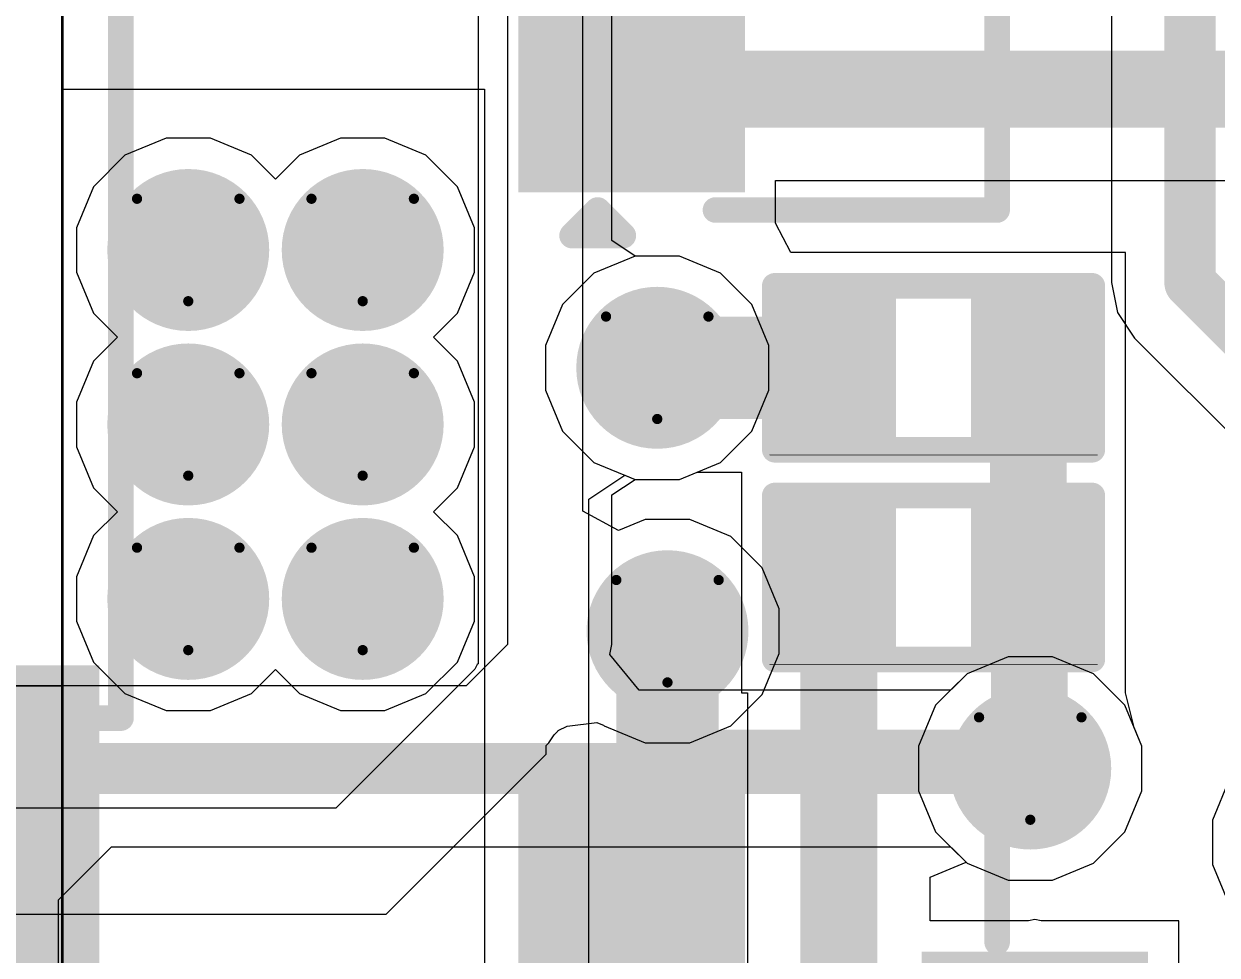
# Model space of a CAD drawing. Header units: inches. Extents: x -6 to 385, y -2 to 98.
# Drawn here: x 22.61 to 28.53, y 15.96 to 20.58 of the extents above; entities that cross this region are included whole.
import ezdxf

# ---------------------------------------------------------------- set-up
doc = ezdxf.new("R2010")
doc.units = ezdxf.units.IN
for name, color, linetype in [('Bottom Layer', 5, 'Continuous'), ('Bottom Overlay', 54, 'Continuous'), ('Bottom Paste', 16, 'Continuous'), ('Bottom Solder', 6, 'Continuous'), ('Dimensions', 6, 'Continuous'), ('Drill Drawing', 1, 'Continuous'), ('Layer 1', 16, 'Continuous'), ('Layer 2', 76, 'Continuous'), ('Top Layer', 1, 'Continuous'), ('Top Solder', 216, 'Continuous'), ('Via Holes', 16, 'Continuous')]:
    doc.layers.add(name, color=color, linetype=linetype)

# ---------------------------------------------------------------- blocks, each defined once
blk = doc.blocks.new('8_SO_EP__B_13')
at = {"layer": 'Bottom Layer'}
for points in [[(-3.24999858, 1.50400512), (-3.24999858, 2.30600504), (-1.74499778, 2.30600504), (-1.74499778, 1.50400512)], [(1.74500032, 1.50400258), (1.74500032, 2.3060025), (3.25000112, 2.3060025), (3.25000112, 1.50400258)], [(-1.3064998, -1.7509998), (-1.3064998, 1.7509998), (1.3064998, 1.7509998), (1.3064998, -1.7509998)], [(-3.24999858, 0.2340000400000001), (-3.24999858, 1.03599996), (-1.74499778, 1.03599996), (-1.74499778, 0.2340000399999999)], [(1.74500032, 0.2340076600000001), (1.74500032, 1.03600758), (3.25000112, 1.03600758), (3.25000112, 0.2340076599999999)], [(-3.24999858, -1.03599742), (-3.24999858, -0.2339974999999999), (-1.74499778, -0.2339975000000001), (-1.74499778, -1.03599742)], [(1.74499778, -1.03599742), (1.74499778, -0.2339974999999999), (3.24999858, -0.2339975000000001), (3.24999858, -1.03599742)], [(-3.24999858, -2.30599742), (-3.24999858, -1.5039975), (-1.74499778, -1.5039975), (-1.74499778, -2.30599742)], [(1.74500032, -2.30599742), (1.74500032, -1.5039975), (3.25000112, -1.5039975), (3.25000112, -2.30599742)]]:
    blk.add_hatch(color=5, dxfattribs=at).paths.add_polyline_path(points)
at = {"layer": 'Bottom Paste'}
for points in [[(-3.24999858, 1.50400512), (-3.24999858, 2.30600504), (-1.74499778, 2.30600504), (-1.74499778, 1.50400512)], [(1.74500032, 1.50400258), (1.74500032, 2.3060025), (3.25000112, 2.3060025), (3.25000112, 1.50400258)], [(-1.3064998, -1.7509998), (-1.3064998, 1.7509998), (1.3064998, 1.7509998), (1.3064998, -1.7509998)], [(-3.24999858, 0.2340000400000001), (-3.24999858, 1.03599996), (-1.74499778, 1.03599996), (-1.74499778, 0.2340000399999999)], [(1.74500032, 0.2340076600000001), (1.74500032, 1.03600758), (3.25000112, 1.03600758), (3.25000112, 0.2340076599999999)], [(-3.24999858, -1.03599742), (-3.24999858, -0.2339974999999999), (-1.74499778, -0.2339975000000001), (-1.74499778, -1.03599742)], [(1.74499778, -1.03599742), (1.74499778, -0.2339974999999999), (3.24999858, -0.2339975000000001), (3.24999858, -1.03599742)], [(-3.24999858, -2.30599742), (-3.24999858, -1.5039975), (-1.74499778, -1.5039975), (-1.74499778, -2.30599742)], [(1.74500032, -2.30599742), (1.74500032, -1.5039975), (3.25000112, -1.5039975), (3.25000112, -2.30599742)]]:
    blk.add_hatch(color=16, dxfattribs=at).paths.add_polyline_path(points)
at = {"layer": 'Bottom Solder'}
for points in [[(-3.35159858, 1.40240512), (-3.35159858, 2.40760504), (-1.64339778, 2.40760504), (-1.64339778, 1.40240512)], [(1.64340032, 1.40240258), (1.64340032, 2.4076025), (3.35160112, 2.4076025), (3.35160112, 1.40240258)], [(-1.4080998, -1.8525998), (-1.4080998, 1.8525998), (1.4080998, 1.8525998), (1.4080998, -1.8525998)], [(-3.35159858, 0.1324000400000001), (-3.35159858, 1.13759996), (-1.64339778, 1.13759996), (-1.64339778, 0.1324000399999999)], [(1.64340032, 0.1324076600000001), (1.64340032, 1.13760758), (3.35160112, 1.13760758), (3.35160112, 0.1324076599999999)], [(-3.35159858, -1.13759742), (-3.35159858, -0.1323974999999999), (-1.64339778, -0.1323975000000001), (-1.64339778, -1.13759742)], [(1.64339778, -1.13759742), (1.64339778, -0.1323974999999999), (3.35159858, -0.1323975000000001), (3.35159858, -1.13759742)], [(-3.35159858, -2.40759742), (-3.35159858, -1.4023975), (-1.64339778, -1.4023975), (-1.64339778, -2.40759742)], [(1.64340032, -2.40759742), (1.64340032, -1.4023975), (3.35160112, -1.4023975), (3.35160112, -2.40759742)]]:
    blk.add_hatch(color=6, dxfattribs=at).paths.add_polyline_path(points)
at = {"layer": 'Bottom Overlay', "const_width": 0.127}
for points in [[(1.5748, 2.51460254), (-1.6002, 2.5146)], [(-3.5306, -1.8034), (-3.53059746, -2.05739746)], [(-3.5306, -1.8034), (-3.40360254, -1.93039746)], [(-3.40360254, -1.93039746), (-3.53059746, -2.05739746)], [(-1.905, -2.41299746), (-1.905, -2.51459746)], [(2.03199746, -2.41299492), (2.03199746, -2.51459746)], [(-1.905, -2.51459746), (2.03199746, -2.51459746)]]:
    blk.add_lwpolyline(points, dxfattribs=at)
at = {"layer": 'Bottom Overlay', "const_width": 0.0635}
for points in [[(-1.63195, 2.5146, 1), (-1.56845, 2.5146, 1)], [(1.54305, 2.51460254, 1), (1.60655, 2.51460254, 1)], [(-3.56235, -1.8034, 1), (-3.49885, -1.8034, 1)], [(-3.56235, -1.8034, 1), (-3.49885, -1.8034, 1)], [(-3.43535254, -1.93039746, 1), (-3.37185254, -1.93039746, 1)], [(-3.43535254, -1.93039746, 1), (-3.37185254, -1.93039746, 1)], [(-3.56234746, -2.05739746, 1), (-3.49884746, -2.05739746, 1)], [(-3.56234746, -2.05739746, 1), (-3.49884746, -2.05739746, 1)], [(-1.93675, -2.41299746, 1), (-1.87325, -2.41299746, 1)], [(2.00024746, -2.41299492, 1), (2.06374746, -2.41299492, 1)], [(-1.93675, -2.51459746, 1), (-1.87325, -2.51459746, 1)], [(-1.93675, -2.51459746, 1), (-1.87325, -2.51459746, 1)], [(2.00024746, -2.51459746, 1), (2.06374746, -2.51459746, 1)], [(2.00024746, -2.51459746, 1), (2.06374746, -2.51459746, 1)]]:
    blk.add_lwpolyline(points, format="xyb", close=True, dxfattribs=at)
blk = doc.blocks.new('R___0402_B_37')
at = {"layer": 'Bottom Layer'}
for points in [[(-0.24129746, 0.3175), (-0.24129746, -0.3175), (-0.69849746, -0.3175), (-0.69849746, 0.3175)], [(0.6985, 0.3175), (0.6985, -0.3175), (0.2413, -0.3175), (0.2412999999999999, 0.3175)]]:
    blk.add_hatch(color=5, dxfattribs=at).paths.add_polyline_path(points)
at = {"layer": 'Bottom Paste'}
for points in [[(-0.24129746, 0.3175), (-0.24129746, -0.3175), (-0.69849746, -0.3175), (-0.69849746, 0.3175)], [(0.6985, 0.3175), (0.6985, -0.3175), (0.2413, -0.3175), (0.2412999999999999, 0.3175)]]:
    blk.add_hatch(color=16, dxfattribs=at).paths.add_polyline_path(points)
at = {"layer": 'Bottom Solder'}
for points in [[(-0.1862963, 0.37250116), (-0.1862962999999999, -0.37250116), (-0.7534986199999999, -0.37250116), (-0.7534986199999999, 0.37250116)], [(0.75350116, 0.37250116), (0.75350116, -0.37250116), (0.18629884, -0.37250116), (0.1862988399999999, 0.37250116)]]:
    blk.add_hatch(color=6, dxfattribs=at).paths.add_polyline_path(points)
at = {"layer": 'Bottom Overlay'}
for points, const_width in [([(0.7874050799999999, 0.40640254), (-0.78740254, 0.40640254)], 0.127), ([(-0.7874, -0.4064), (-0.78740254, 0.40640254)], 0.127), ([(0.8128, 0.4317974599999999), (-0.8127974599999999, 0.4318)], 0.0032258), ([(0.78740762, -0.40640508), (0.7874050799999999, 0.40640254)], 0.127), ([(0.78740762, -0.40640508), (-0.7874, -0.4064)], 0.127)]:
    blk.add_lwpolyline(points, dxfattribs=dict(at, const_width=const_width))
for points, const_width in [([(-0.8191525399999998, 0.40640254, 1), (-0.75565254, 0.40640254, 1)], 0.0635), ([(-0.8191525399999998, 0.40640254, 1), (-0.75565254, 0.40640254, 1)], 0.0635), ([(-0.8136026399999999, 0.4318, 1), (-0.81199228, 0.4318, 1)], 0.0016129), ([(0.75565508, 0.40640254, 1), (0.8191550799999999, 0.40640254, 1)], 0.0635), ([(0.75565508, 0.40640254, 1), (0.8191550799999999, 0.40640254, 1)], 0.0635), ([(0.8119948199999999, 0.4317974599999999, 1), (0.81360518, 0.4317974599999999, 1)], 0.0016129), ([(-0.8191499999999999, -0.4064, 1), (-0.7556499999999999, -0.4064, 1)], 0.0635), ([(-0.8191499999999999, -0.4064, 1), (-0.7556499999999999, -0.4064, 1)], 0.0635), ([(0.7556576199999999, -0.40640508, 1), (0.81915762, -0.40640508, 1)], 0.0635), ([(0.7556576199999999, -0.40640508, 1), (0.81915762, -0.40640508, 1)], 0.0635)]:
    blk.add_lwpolyline(points, format="xyb", close=True, dxfattribs=dict(at, const_width=const_width))
blk = doc.blocks.new('R___0402_B_50')
at = {"layer": 'Bottom Layer'}
for points in [[(-0.2413, 0.3175), (-0.2412999999999999, -0.3175), (-0.6985, -0.3175), (-0.6985, 0.3175)], [(0.6985, 0.3175), (0.6985, -0.3175), (0.2413, -0.3175), (0.2412999999999999, 0.3175)]]:
    blk.add_hatch(color=5, dxfattribs=at).paths.add_polyline_path(points)
at = {"layer": 'Bottom Paste'}
for points in [[(-0.2413, 0.3175), (-0.2412999999999999, -0.3175), (-0.6985, -0.3175), (-0.6985, 0.3175)], [(0.6985, 0.3175), (0.6985, -0.3175), (0.2413, -0.3175), (0.2412999999999999, 0.3175)]]:
    blk.add_hatch(color=16, dxfattribs=at).paths.add_polyline_path(points)
at = {"layer": 'Bottom Solder'}
for points in [[(-0.18629884, 0.37250116), (-0.1862988399999999, -0.37250116), (-0.75350116, -0.37250116), (-0.75350116, 0.37250116)], [(0.75350116, 0.37250116), (0.75350116, -0.37250116), (0.18629884, -0.37250116), (0.1862988399999999, 0.37250116)]]:
    blk.add_hatch(color=6, dxfattribs=at).paths.add_polyline_path(points)
at = {"layer": 'Bottom Overlay'}
for points, const_width in [([(-0.7874, 0.4064), (-0.78740254, -0.40640508)], 0.127), ([(0.7874, 0.4064), (-0.7874, 0.4064)], 0.127), ([(0.8128, 0.4318), (-0.8128, 0.4318)], 0.0032258), ([(0.7874, 0.4064), (0.7874, -0.40639492)], 0.127), ([(0.7874, -0.40639492), (-0.78740254, -0.40640508)], 0.127)]:
    blk.add_lwpolyline(points, dxfattribs=dict(at, const_width=const_width))
for points, const_width in [([(-0.8191499999999999, 0.4064, 1), (-0.7556499999999999, 0.4064, 1)], 0.0635), ([(-0.8191499999999999, 0.4064, 1), (-0.7556499999999999, 0.4064, 1)], 0.0635), ([(-0.81360518, 0.4318, 1), (-0.8119948199999999, 0.4318, 1)], 0.0016129), ([(0.7556499999999999, 0.4064, 1), (0.8191499999999999, 0.4064, 1)], 0.0635), ([(0.7556499999999999, 0.4064, 1), (0.8191499999999999, 0.4064, 1)], 0.0635), ([(0.8119948199999999, 0.4318, 1), (0.81360518, 0.4318, 1)], 0.0016129), ([(-0.8191525399999998, -0.40640508, 1), (-0.75565254, -0.40640508, 1)], 0.0635), ([(-0.8191525399999998, -0.40640508, 1), (-0.75565254, -0.40640508, 1)], 0.0635), ([(0.7556499999999999, -0.40639492, 1), (0.8191499999999999, -0.40639492, 1)], 0.0635), ([(0.7556499999999999, -0.40639492, 1), (0.8191499999999999, -0.40639492, 1)], 0.0635)]:
    blk.add_lwpolyline(points, format="xyb", close=True, dxfattribs=dict(at, const_width=const_width))
blk = doc.blocks.new('____23_B_56')
at = {"layer": 'Bottom Layer'}
for points in [[(-1.35999855, 1.46000089), (-0.53999765, 1.46000089), (-0.53999765, 0.54000019), (-1.35999855, 0.54000019)], [(0.54000019, 1.46000089), (1.36000109, 1.46000089), (1.36000109, 0.54000019), (0.54000019, 0.54000019)], [(-0.41000045, -0.54000019), (0.41000045, -0.54000019), (0.41000045, -1.46000089), (-0.41000045, -1.46000089)]]:
    blk.add_hatch(color=5, dxfattribs=at).paths.add_polyline_path(points)
at = {"layer": 'Bottom Paste'}
for points in [[(-1.35999855, 1.46000089), (-0.53999765, 1.46000089), (-0.53999765, 0.54000019), (-1.35999855, 0.54000019)], [(0.54000019, 1.46000089), (1.36000109, 1.46000089), (1.36000109, 0.54000019), (0.54000019, 0.54000019)], [(-0.41000045, -0.54000019), (0.41000045, -0.54000019), (0.41000045, -1.46000089), (-0.41000045, -1.46000089)]]:
    blk.add_hatch(color=16, dxfattribs=at).paths.add_polyline_path(points)
at = {"layer": 'Bottom Solder'}
for points in [[(-1.46159855, 1.56160089), (-0.43839765, 1.56160089), (-0.43839765, 0.43840019), (-1.46159855, 0.43840019)], [(0.43840019, 1.56160089), (1.46160109, 1.56160089), (1.46160109, 0.43840019), (0.43840019, 0.43840019)], [(-0.51160045, -0.43840019), (0.51160045, -0.43840019), (0.51160045, -1.56160089), (-0.51160045, -1.56160089)]]:
    blk.add_hatch(color=6, dxfattribs=at).paths.add_polyline_path(points)
at = {"layer": 'Bottom Overlay', "const_width": 0.127}
for points in [[(-1.6764, 1.2954), (-1.6764, 1.0414)], [(-1.6764, 1.2954), (-1.5494, 1.1684)], [(-1.5494, 1.1684), (-1.6764, 1.0414)], [(-0.33020254, 0.78740254), (0.3302, 0.7874)], [(-1.54939746, 0.5841999999999999), (-1.5494, -0.8128)], [(1.54940254, 0.5841999999999999), (1.54940254, -0.8128)], [(-1.5494, -0.8128), (-0.5588, -0.8128)], [(0.5588, -0.8128), (1.54940254, -0.8128)]]:
    blk.add_lwpolyline(points, dxfattribs=at)
at = {"layer": 'Bottom Overlay', "const_width": 0.0635}
for points in [[(-1.70815, 1.2954, 1), (-1.64465, 1.2954, 1)], [(-1.70815, 1.2954, 1), (-1.64465, 1.2954, 1)], [(-1.58115, 1.1684, 1), (-1.51765, 1.1684, 1)], [(-1.58115, 1.1684, 1), (-1.51765, 1.1684, 1)], [(-1.70815, 1.0414, 1), (-1.64465, 1.0414, 1)], [(-1.70815, 1.0414, 1), (-1.64465, 1.0414, 1)], [(-0.36195254, 0.78740254, 1), (-0.29845254, 0.78740254, 1)], [(0.29845, 0.7874, 1), (0.36195, 0.7874, 1)], [(-1.58114746, 0.5841999999999999, 1), (-1.51764746, 0.5841999999999999, 1)], [(1.51765254, 0.5841999999999999, 1), (1.58115254, 0.5841999999999999, 1)], [(-1.58115, -0.8128, 1), (-1.51765, -0.8128, 1)], [(-1.58115, -0.8128, 1), (-1.51765, -0.8128, 1)], [(-0.5905499999999999, -0.8128, 1), (-0.52705, -0.8128, 1)], [(0.52705, -0.8128, 1), (0.5905499999999999, -0.8128, 1)], [(1.51765254, -0.8128, 1), (1.58115254, -0.8128, 1)], [(1.51765254, -0.8128, 1), (1.58115254, -0.8128, 1)]]:
    blk.add_lwpolyline(points, format="xyb", close=True, dxfattribs=at)
blk = doc.blocks.new('____23_B_57')
at = {"layer": 'Bottom Layer'}
for points in [[(-1.36000363, 1.45999835), (-0.54000273, 1.45999835), (-0.54000273, 0.53999765), (-1.36000363, 0.53999765)], [(0.54000019, 1.45999835), (1.36000109, 1.45999835), (1.36000109, 0.53999765), (0.54000019, 0.53999765)], [(-0.41000299, -0.54000273), (0.40999791, -0.54000273), (0.40999791, -1.46000343), (-0.41000299, -1.46000343)]]:
    blk.add_hatch(color=5, dxfattribs=at).paths.add_polyline_path(points)
at = {"layer": 'Bottom Paste'}
for points in [[(-1.36000363, 1.45999835), (-0.54000273, 1.45999835), (-0.54000273, 0.53999765), (-1.36000363, 0.53999765)], [(0.54000019, 1.45999835), (1.36000109, 1.45999835), (1.36000109, 0.53999765), (0.54000019, 0.53999765)], [(-0.41000299, -0.54000273), (0.40999791, -0.54000273), (0.40999791, -1.46000343), (-0.41000299, -1.46000343)]]:
    blk.add_hatch(color=16, dxfattribs=at).paths.add_polyline_path(points)
at = {"layer": 'Bottom Solder'}
for points in [[(-1.46160363, 1.56159835), (-0.43840273, 1.56159835), (-0.43840273, 0.43839765), (-1.46160363, 0.43839765)], [(0.43840019, 1.56159835), (1.46160109, 1.56159835), (1.46160109, 0.43839765), (0.43840019, 0.43839765)], [(-0.51160299, -0.43840273), (0.51159791, -0.43840273), (0.51159791, -1.56160343), (-0.51160299, -1.56160343)]]:
    blk.add_hatch(color=6, dxfattribs=at).paths.add_polyline_path(points)
at = {"layer": 'Bottom Overlay', "const_width": 0.127}
for points in [[(-1.67639746, 1.2954), (-1.67640254, 1.04139746)], [(-1.67639746, 1.2954), (-1.5494, 1.16839746)], [(-1.5494, 1.16839746), (-1.67640254, 1.04139746)], [(-0.33020254, 0.78739746), (0.3302, 0.78739746)], [(-1.54939746, 0.5841999999999999), (-1.54940254, -0.8128)], [(1.5494, 0.58419746), (1.54940254, -0.8128)], [(-1.54940254, -0.8128), (-0.55880254, -0.8128025399999999)], [(0.5588, -0.8128), (1.54940254, -0.8128)]]:
    blk.add_lwpolyline(points, dxfattribs=at)
at = {"layer": 'Bottom Overlay', "const_width": 0.0635}
for points in [[(-1.70814746, 1.2954, 1), (-1.64464746, 1.2954, 1)], [(-1.70814746, 1.2954, 1), (-1.64464746, 1.2954, 1)], [(-1.58115, 1.16839746, 1), (-1.51765, 1.16839746, 1)], [(-1.58115, 1.16839746, 1), (-1.51765, 1.16839746, 1)], [(-1.70815254, 1.04139746, 1), (-1.64465254, 1.04139746, 1)], [(-1.70815254, 1.04139746, 1), (-1.64465254, 1.04139746, 1)], [(-0.36195254, 0.78739746, 1), (-0.29845254, 0.78739746, 1)], [(0.29845, 0.78739746, 1), (0.36195, 0.78739746, 1)], [(-1.58114746, 0.5841999999999999, 1), (-1.51764746, 0.5841999999999999, 1)], [(1.51765, 0.58419746, 1), (1.58115, 0.58419746, 1)], [(-1.58115254, -0.8128, 1), (-1.51765254, -0.8128, 1)], [(-1.58115254, -0.8128, 1), (-1.51765254, -0.8128, 1)], [(-0.5905525399999999, -0.8128025399999999, 1), (-0.52705254, -0.8128025399999999, 1)], [(0.52705, -0.8128, 1), (0.5905499999999999, -0.8128, 1)], [(1.51765254, -0.8128, 1), (1.58115254, -0.8128, 1)], [(1.51765254, -0.8128, 1), (1.58115254, -0.8128, 1)]]:
    blk.add_lwpolyline(points, format="xyb", close=True, dxfattribs=at)

msp = doc.modelspace()

# ---------------------------------------------------------------- hatches: boundary and pattern name
at = {"layer": 'Bottom Layer'}
h = msp.add_hatch(color=5, dxfattribs=at)
edge = h.paths.add_edge_path()
edge.add_arc((23.42252618, 19.4564), 0.2999994, 0, 360)
h = msp.add_hatch(color=5, dxfattribs=at)
edge = h.paths.add_edge_path()
edge.add_arc((24.28767812, 19.4564), 0.2999994, 0, 360)
h = msp.add_hatch(color=5, dxfattribs=at)
edge = h.paths.add_edge_path()
edge.add_arc((25.74862262, 18.8722), 0.2999994, 0, 360)
h = msp.add_hatch(color=5, dxfattribs=at)
edge = h.paths.add_edge_path()
edge.add_arc((23.42252618, 18.59124806), 0.2999994, 0, 360)
h = msp.add_hatch(color=5, dxfattribs=at)
edge = h.paths.add_edge_path()
edge.add_arc((24.28767812, 18.59124806), 0.2999994, 0, 360)
h = msp.add_hatch(color=5, dxfattribs=at)
edge = h.paths.add_edge_path()
edge.add_arc((23.42252618, 17.72609612), 0.2999994, 0, 360)
h = msp.add_hatch(color=5, dxfattribs=at)
edge = h.paths.add_edge_path()
edge.add_arc((24.28767812, 17.72609612), 0.2999994, 0, 360)
h = msp.add_hatch(color=5, dxfattribs=at)
edge = h.paths.add_edge_path()
edge.add_arc((25.79942262, 17.56588308), 0.2999994, 0, 360)
msp.add_hatch(color=5, dxfattribs=at).paths.add_polyline_path([(22.07800004, 12.39391984), (22.867366, 12.39391984), (22.867366, 17.29499716), (22.07800004, 17.29499716)])
h = msp.add_hatch(color=5, dxfattribs=at)
edge = h.paths.add_edge_path()
edge.add_arc((27.59879164, 16.88488368), 0.2999994, 0, 360)
at = {"layer": 'Bottom Solder'}
h = msp.add_hatch(color=6, dxfattribs=at)
edge = h.paths.add_edge_path()
edge.add_arc((23.42252618, 19.4564), 0.4015993999999999, 0, 360)
h = msp.add_hatch(color=6, dxfattribs=at)
edge = h.paths.add_edge_path()
edge.add_arc((24.28767812, 19.4564), 0.4015993999999999, 0, 360)
h = msp.add_hatch(color=6, dxfattribs=at)
edge = h.paths.add_edge_path()
edge.add_arc((25.74862262, 18.8722), 0.4015993999999999, 0, 360)
h = msp.add_hatch(color=6, dxfattribs=at)
edge = h.paths.add_edge_path()
edge.add_arc((23.42252618, 18.59124806), 0.4015993999999999, 0, 360)
h = msp.add_hatch(color=6, dxfattribs=at)
edge = h.paths.add_edge_path()
edge.add_arc((24.28767812, 18.59124806), 0.4015993999999999, 0, 360)
h = msp.add_hatch(color=6, dxfattribs=at)
edge = h.paths.add_edge_path()
edge.add_arc((23.42252618, 17.72609612), 0.4015993999999999, 0, 360)
h = msp.add_hatch(color=6, dxfattribs=at)
edge = h.paths.add_edge_path()
edge.add_arc((24.28767812, 17.72609612), 0.4015993999999999, 0, 360)
h = msp.add_hatch(color=6, dxfattribs=at)
edge = h.paths.add_edge_path()
edge.add_arc((25.79942262, 17.56588308), 0.4015993999999999, 0, 360)
h = msp.add_hatch(color=6, dxfattribs=at)
edge = h.paths.add_edge_path()
edge.add_arc((27.59879164, 16.88488368), 0.4015993999999999, 0, 360)
at = {"layer": 'Layer 1'}
h = msp.add_hatch(color=16, dxfattribs=at)
edge = h.paths.add_edge_path()
edge.add_arc((23.42252618, 19.4564), 0.2999994, 0, 360)
h = msp.add_hatch(color=16, dxfattribs=at)
edge = h.paths.add_edge_path()
edge.add_arc((24.28767812, 19.4564), 0.2999994, 0, 360)
h = msp.add_hatch(color=16, dxfattribs=at)
edge = h.paths.add_edge_path()
edge.add_arc((25.74862262, 18.8722), 0.2999994, 0, 360)
h = msp.add_hatch(color=16, dxfattribs=at)
edge = h.paths.add_edge_path()
edge.add_arc((23.42252618, 18.59124806), 0.2999994, 0, 360)
h = msp.add_hatch(color=16, dxfattribs=at)
edge = h.paths.add_edge_path()
edge.add_arc((24.28767812, 18.59124806), 0.2999994, 0, 360)
h = msp.add_hatch(color=16, dxfattribs=at)
edge = h.paths.add_edge_path()
edge.add_arc((23.42252618, 17.72609612), 0.2999994, 0, 360)
h = msp.add_hatch(color=16, dxfattribs=at)
edge = h.paths.add_edge_path()
edge.add_arc((24.28767812, 17.72609612), 0.2999994, 0, 360)
h = msp.add_hatch(color=16, dxfattribs=at)
edge = h.paths.add_edge_path()
edge.add_arc((25.79942262, 17.56588308), 0.2999994, 0, 360)
h = msp.add_hatch(color=16, dxfattribs=at)
edge = h.paths.add_edge_path()
edge.add_arc((27.59879164, 16.88488368), 0.2999994, 0, 360)
at = {"layer": 'Layer 2'}
h = msp.add_hatch(color=76, dxfattribs=at)
edge = h.paths.add_edge_path()
edge.add_arc((23.42252618, 19.4564), 0.2999994, 0, 360)
h = msp.add_hatch(color=76, dxfattribs=at)
edge = h.paths.add_edge_path()
edge.add_arc((24.28767812, 19.4564), 0.2999994, 0, 360)
h = msp.add_hatch(color=76, dxfattribs=at)
edge = h.paths.add_edge_path()
edge.add_arc((25.74862262, 18.8722), 0.2999994, 0, 360)
h = msp.add_hatch(color=76, dxfattribs=at)
edge = h.paths.add_edge_path()
edge.add_arc((23.42252618, 18.59124806), 0.2999994, 0, 360)
h = msp.add_hatch(color=76, dxfattribs=at)
edge = h.paths.add_edge_path()
edge.add_arc((24.28767812, 18.59124806), 0.2999994, 0, 360)
h = msp.add_hatch(color=76, dxfattribs=at)
edge = h.paths.add_edge_path()
edge.add_arc((23.42252618, 17.72609612), 0.2999994, 0, 360)
h = msp.add_hatch(color=76, dxfattribs=at)
edge = h.paths.add_edge_path()
edge.add_arc((24.28767812, 17.72609612), 0.2999994, 0, 360)
h = msp.add_hatch(color=76, dxfattribs=at)
edge = h.paths.add_edge_path()
edge.add_arc((25.79942262, 17.56588308), 0.2999994, 0, 360)
h = msp.add_hatch(color=76, dxfattribs=at)
edge = h.paths.add_edge_path()
edge.add_arc((27.59879164, 16.88488368), 0.2999994, 0, 360)
at = {"layer": 'Top Layer'}
h = msp.add_hatch(color=1, dxfattribs=at)
edge = h.paths.add_edge_path()
edge.add_arc((23.42252618, 19.4564), 0.2999994, 0, 360)
h = msp.add_hatch(color=1, dxfattribs=at)
edge = h.paths.add_edge_path()
edge.add_arc((24.28767812, 19.4564), 0.2999994, 0, 360)
h = msp.add_hatch(color=1, dxfattribs=at)
edge = h.paths.add_edge_path()
edge.add_arc((25.74862262, 18.8722), 0.2999994, 0, 360)
h = msp.add_hatch(color=1, dxfattribs=at)
edge = h.paths.add_edge_path()
edge.add_arc((23.42252618, 18.59124806), 0.2999994, 0, 360)
h = msp.add_hatch(color=1, dxfattribs=at)
edge = h.paths.add_edge_path()
edge.add_arc((24.28767812, 18.59124806), 0.2999994, 0, 360)
h = msp.add_hatch(color=1, dxfattribs=at)
edge = h.paths.add_edge_path()
edge.add_arc((23.42252618, 17.72609612), 0.2999994, 0, 360)
h = msp.add_hatch(color=1, dxfattribs=at)
edge = h.paths.add_edge_path()
edge.add_arc((24.28767812, 17.72609612), 0.2999994, 0, 360)
h = msp.add_hatch(color=1, dxfattribs=at)
edge = h.paths.add_edge_path()
edge.add_arc((25.79942262, 17.56588308), 0.2999994, 0, 360)
h = msp.add_hatch(color=1, dxfattribs=at)
edge = h.paths.add_edge_path()
edge.add_arc((27.59879164, 16.88488368), 0.2999994, 0, 360)
at = {"layer": 'Top Solder'}
h = msp.add_hatch(color=216, dxfattribs=at)
edge = h.paths.add_edge_path()
edge.add_arc((23.42252618, 19.4564), 0.4015993999999999, 0, 360)
h = msp.add_hatch(color=216, dxfattribs=at)
edge = h.paths.add_edge_path()
edge.add_arc((24.28767812, 19.4564), 0.4015993999999999, 0, 360)
h = msp.add_hatch(color=216, dxfattribs=at)
edge = h.paths.add_edge_path()
edge.add_arc((25.74862262, 18.8722), 0.4015993999999999, 0, 360)
h = msp.add_hatch(color=216, dxfattribs=at)
edge = h.paths.add_edge_path()
edge.add_arc((23.42252618, 18.59124806), 0.4015993999999999, 0, 360)
h = msp.add_hatch(color=216, dxfattribs=at)
edge = h.paths.add_edge_path()
edge.add_arc((24.28767812, 18.59124806), 0.4015993999999999, 0, 360)
h = msp.add_hatch(color=216, dxfattribs=at)
edge = h.paths.add_edge_path()
edge.add_arc((23.42252618, 17.72609612), 0.4015993999999999, 0, 360)
h = msp.add_hatch(color=216, dxfattribs=at)
edge = h.paths.add_edge_path()
edge.add_arc((24.28767812, 17.72609612), 0.4015993999999999, 0, 360)
h = msp.add_hatch(color=216, dxfattribs=at)
edge = h.paths.add_edge_path()
edge.add_arc((25.79942262, 17.56588308), 0.4015993999999999, 0, 360)
h = msp.add_hatch(color=216, dxfattribs=at)
edge = h.paths.add_edge_path()
edge.add_arc((27.59879164, 16.88488368), 0.4015993999999999, 0, 360)
at = {"layer": 'Via Holes'}
h = msp.add_hatch(color=7, dxfattribs=at)
edge = h.paths.add_edge_path()
edge.add_arc((23.42252618, 19.4564), 0.1499997, 0, 360)
h = msp.add_hatch(color=7, dxfattribs=at)
edge = h.paths.add_edge_path()
edge.add_arc((24.28767812, 19.4564), 0.1499997, 0, 360)
h = msp.add_hatch(color=7, dxfattribs=at)
edge = h.paths.add_edge_path()
edge.add_arc((25.74862262, 18.8722), 0.1499997, 0, 360)
h = msp.add_hatch(color=7, dxfattribs=at)
edge = h.paths.add_edge_path()
edge.add_arc((23.42252618, 18.59124806), 0.1499997, 0, 360)
h = msp.add_hatch(color=7, dxfattribs=at)
edge = h.paths.add_edge_path()
edge.add_arc((24.28767812, 18.59124806), 0.1499997, 0, 360)
h = msp.add_hatch(color=7, dxfattribs=at)
edge = h.paths.add_edge_path()
edge.add_arc((23.42252618, 17.72609612), 0.1499997, 0, 360)
h = msp.add_hatch(color=7, dxfattribs=at)
edge = h.paths.add_edge_path()
edge.add_arc((24.28767812, 17.72609612), 0.1499997, 0, 360)
h = msp.add_hatch(color=7, dxfattribs=at)
edge = h.paths.add_edge_path()
edge.add_arc((25.79942262, 17.56588308), 0.1499997, 0, 360)
h = msp.add_hatch(color=7, dxfattribs=at)
edge = h.paths.add_edge_path()
edge.add_arc((27.59879164, 16.88488368), 0.1499997, 0, 360)

# ---------------------------------------------------------------- linework, layer by layer
at = {"layer": 'Bottom Layer'}
for p, q in [((22.79829324, 17.2949997), (22.79829324, 20.25409716)), ((22.79829324, 20.25409716), (24.892, 20.25409716)), ((24.892, 20.25409716), (24.892, 14.85549988)), ((26.3356217, 19.59010052), (26.3356217, 19.80089004)), ((26.3356217, 19.80089004), (29.96749658, 19.80089004)), ((26.41143562, 19.4437), (26.3356217, 19.59010052)), ((28.07149833999999, 19.4437), (26.41143562, 19.4437)), ((28.07149833999999, 18.40392306), (28.07149833999999, 19.4437)), ((25.85882052, 18.3182006), (25.94584854, 18.35424828)), ((25.94584854, 18.35424828), (26.16649834, 18.35424828)), ((26.16649834, 18.35424828), (26.16649834, 18.3007)), ((28.07150342, 18.40392306), (28.07149833999999, 18.40392306)), ((28.07150342, 17.26092814), (28.07150342, 18.40392306)), ((25.40995172, 18.2203852), (25.58775426, 18.33918862)), ((25.58775426, 18.33918862), (25.63842472, 18.3182006)), ((25.63842472, 18.3182006), (25.85882052, 18.3182006)), ((26.16649834, 18.3007), (26.16650595999999, 18.3007)), ((26.16650595999999, 18.3007), (26.16650595999999, 17.26092306)), ((25.40995172, 15.17909588), (25.40995172, 18.2203852)), ((22.07800004, 17.2949997), (22.79829324, 17.2949997)), ((26.16650595999999, 17.26092306), (26.19589884, 17.26092306)), ((26.19589884, 17.26092306), (26.19589884, 15.70015402)), ((28.07150596, 17.2609256), (28.07150342, 17.26092814)), ((28.0715085, 17.2609256), (28.07150596, 17.2609256)), ((28.11403064, 17.08865772), (28.0715085, 17.2609256)), ((28.15279104, 16.99508158), (28.11403064, 17.08865772)), ((28.15279104, 16.77468578), (28.15279104, 16.99508158)), ((28.06845034, 16.57106922), (28.15279104, 16.77468578)), ((27.9126061, 16.41522498), (28.06845034, 16.57106922)), ((27.10231308, 16.34643924), (27.28011308, 16.42008908)), ((27.28011308, 16.42008908), (27.28497718, 16.41522498)), ((27.28497718, 16.41522498), (27.48859374, 16.33088428)), ((27.70898954, 16.33088428), (27.9126061, 16.41522498)), ((27.10231308, 16.12909652), (27.10231308, 16.34643924)), ((27.48859374, 16.33088428), (27.70898954, 16.33088428)), ((27.58968574, 16.12909652), (27.10231308, 16.12909652)), ((27.6216237, 16.13544906), (27.58968574, 16.12909652)), ((27.65356166, 16.12909652), (27.6216237, 16.13544906)), ((28.33562278, 16.12909652), (27.65356166, 16.12909652)), ((28.33562278, 14.88448382), (28.33562278, 16.12909652))]:
    msp.add_line(p, q, dxfattribs=at)
for points, const_width in [([(25.62162262, 20.25409716), (30.45009658, 20.25409716)], 0.3809999999999999), ([(25.74862262, 18.8722), (26.57776244, 18.8722)], 0.508), ([(27.58890088, 17.8324256), (27.58890088, 18.87219746)], 0.3809999999999999), ([(27.58889834, 18.8722), (27.58890088, 18.87219746)], 0.254), ([(26.64910596, 15.51243024), (26.64910596, 17.83242306)], 0.3809999999999999), ([(27.58890342, 17.83242306), (27.5938488, 17.82747768)], 0.3809999999999999), ([(27.5938488, 16.88982652), (27.5938488, 17.82747768)], 0.3809999999999999), ([(27.58890088, 17.8324256), (27.58890342, 17.83242306)], 0.254), ([(25.79942262, 16.57110224), (25.79942262, 17.56588308)], 0.508), ([(27.5938488, 16.88982652), (27.59879164, 16.88488368)], 0.3809999999999999), ([(25.62162262, 16.56750052), (25.7958209, 16.56750052)], 0.508), ([(25.7958209, 16.56750052), (25.79942262, 16.57110224)], 0.508)]:
    msp.add_lwpolyline(points, dxfattribs=dict(at, const_width=const_width))
for points, const_width in [([(25.52637262, 20.25409716, 1), (25.71687262, 20.25409716, 1)], 0.1905), ([(25.62162262, 18.8722, 1), (25.87562262, 18.8722, 1)], 0.254), ([(26.45076244, 18.8722, 1), (26.70476244, 18.8722, 1)], 0.254), ([(27.49365088, 18.87219746, 1), (27.68415088, 18.87219746, 1)], 0.1905), ([(27.52539834, 18.8722, 1), (27.65239834, 18.8722, 1)], 0.127), ([(27.52540088, 18.87219746, 1), (27.65240088, 18.87219746, 1)], 0.127), ([(26.55385596, 17.83242306, 1), (26.74435596, 17.83242306, 1)], 0.1905), ([(27.49365088, 17.8324256, 1), (27.68415088, 17.8324256, 1)], 0.1905), ([(27.49365342, 17.83242306, 1), (27.68415342, 17.83242306, 1)], 0.1905), ([(27.4985988, 17.82747768, 1), (27.6890988, 17.82747768, 1)], 0.1905), ([(27.4985988, 17.82747768, 1), (27.6890988, 17.82747768, 1)], 0.1905), ([(27.52540088, 17.8324256, 1), (27.65240088, 17.8324256, 1)], 0.127), ([(27.52540342, 17.83242306, 1), (27.65240342, 17.83242306, 1)], 0.127), ([(25.67242262, 17.56588308, 1), (25.92642262, 17.56588308, 1)], 0.254), ([(27.4985988, 16.88982652, 1), (27.6890988, 16.88982652, 1)], 0.1905), ([(27.4985988, 16.88982652, 1), (27.6890988, 16.88982652, 1)], 0.1905), ([(27.50354163999999, 16.88488368, 1), (27.69404164, 16.88488368, 1)], 0.1905), ([(25.49462262, 16.56750052, 1), (25.74862262, 16.56750052, 1)], 0.254), ([(25.6688209, 16.56750052, 1), (25.9228209, 16.56750052, 1)], 0.254), ([(25.6688209, 16.56750052, 1), (25.9228209, 16.56750052, 1)], 0.254), ([(25.67242262, 16.57110224, 1), (25.92642262, 16.57110224, 1)], 0.254), ([(25.67242262, 16.57110224, 1), (25.92642262, 16.57110224, 1)], 0.254)]:
    msp.add_lwpolyline(points, format="xyb", close=True, dxfattribs=dict(at, const_width=const_width))
at = {"layer": 'Dimensions', "const_width": 0.0127}
msp.add_lwpolyline([(22.79829324, 10.00000032), (22.79829578, 35.00000112)], dxfattribs=at)
at = {"layer": 'Drill Drawing', "const_width": 0.0508}
for points in [[(23.16852618, 19.7104), (23.67652618, 19.7104)], [(23.16852618, 19.7104), (23.42252618, 19.2024)], [(23.42252618, 19.2024), (23.67652618, 19.7104)], [(24.03367812, 19.7104), (24.54167812, 19.7104)], [(24.03367812, 19.7104), (24.28767812, 19.2024)], [(24.28767812, 19.2024), (24.54167812, 19.7104)], [(25.49462262, 19.1262), (26.00262262, 19.1262)], [(25.49462262, 19.1262), (25.74862262, 18.6182)], [(25.74862262, 18.6182), (26.00262262, 19.1262)], [(23.16852618, 18.84524806), (23.67652618, 18.84524806)], [(23.16852618, 18.84524806), (23.42252618, 18.33724806)], [(23.42252618, 18.33724806), (23.67652618, 18.84524806)], [(24.03367812, 18.84524806), (24.54167812, 18.84524806)], [(24.03367812, 18.84524806), (24.28767812, 18.33724806)], [(24.28767812, 18.33724806), (24.54167812, 18.84524806)], [(23.16852618, 17.98009612), (23.67652618, 17.98009612)], [(23.16852618, 17.98009612), (23.42252618, 17.47209612)], [(23.42252618, 17.47209612), (23.67652618, 17.98009612)], [(24.03367812, 17.98009612), (24.54167812, 17.98009612)], [(24.03367812, 17.98009612), (24.28767812, 17.47209612)], [(24.28767812, 17.47209612), (24.54167812, 17.98009612)], [(25.54542262, 17.81988308), (26.05342262, 17.81988308)], [(25.54542262, 17.81988308), (25.79942262, 17.31188308)], [(25.79942262, 17.31188308), (26.05342262, 17.81988308)], [(27.34479164, 17.13888368), (27.85279164, 17.13888368)], [(27.34479164, 17.13888368), (27.59879164, 16.63088368)], [(27.59879164, 16.63088368), (27.85279164, 17.13888368)]]:
    msp.add_lwpolyline(points, dxfattribs=at)
at = {"layer": 'Drill Drawing', "const_width": 0.0254}
for points in [[(23.15582618, 19.7104, 1), (23.18122618, 19.7104, 1)], [(23.15582618, 19.7104, 1), (23.18122618, 19.7104, 1)], [(23.66382618, 19.7104, 1), (23.68922618, 19.7104, 1)], [(23.66382618, 19.7104, 1), (23.68922618, 19.7104, 1)], [(24.02097812, 19.7104, 1), (24.04637812, 19.7104, 1)], [(24.02097812, 19.7104, 1), (24.04637812, 19.7104, 1)], [(24.52897812, 19.7104, 1), (24.55437812, 19.7104, 1)], [(24.52897812, 19.7104, 1), (24.55437812, 19.7104, 1)], [(23.40982618, 19.2024, 1), (23.43522618, 19.2024, 1)], [(23.40982618, 19.2024, 1), (23.43522618, 19.2024, 1)], [(24.27497812, 19.2024, 1), (24.30037812, 19.2024, 1)], [(24.27497812, 19.2024, 1), (24.30037812, 19.2024, 1)], [(25.48192262, 19.1262, 1), (25.50732262, 19.1262, 1)], [(25.48192262, 19.1262, 1), (25.50732262, 19.1262, 1)], [(25.98992262, 19.1262, 1), (26.01532262, 19.1262, 1)], [(25.98992262, 19.1262, 1), (26.01532262, 19.1262, 1)], [(23.15582618, 18.84524806, 1), (23.18122618, 18.84524806, 1)], [(23.15582618, 18.84524806, 1), (23.18122618, 18.84524806, 1)], [(23.66382618, 18.84524806, 1), (23.68922618, 18.84524806, 1)], [(23.66382618, 18.84524806, 1), (23.68922618, 18.84524806, 1)], [(24.02097812, 18.84524806, 1), (24.04637812, 18.84524806, 1)], [(24.02097812, 18.84524806, 1), (24.04637812, 18.84524806, 1)], [(24.52897812, 18.84524806, 1), (24.55437812, 18.84524806, 1)], [(24.52897812, 18.84524806, 1), (24.55437812, 18.84524806, 1)], [(25.73592262, 18.6182, 1), (25.76132262, 18.6182, 1)], [(25.73592262, 18.6182, 1), (25.76132262, 18.6182, 1)], [(23.40982618, 18.33724806, 1), (23.43522618, 18.33724806, 1)], [(23.40982618, 18.33724806, 1), (23.43522618, 18.33724806, 1)], [(24.27497812, 18.33724806, 1), (24.30037812, 18.33724806, 1)], [(24.27497812, 18.33724806, 1), (24.30037812, 18.33724806, 1)], [(23.15582618, 17.98009612, 1), (23.18122618, 17.98009612, 1)], [(23.15582618, 17.98009612, 1), (23.18122618, 17.98009612, 1)], [(23.66382618, 17.98009612, 1), (23.68922618, 17.98009612, 1)], [(23.66382618, 17.98009612, 1), (23.68922618, 17.98009612, 1)], [(24.02097812, 17.98009612, 1), (24.04637812, 17.98009612, 1)], [(24.02097812, 17.98009612, 1), (24.04637812, 17.98009612, 1)], [(24.52897812, 17.98009612, 1), (24.55437812, 17.98009612, 1)], [(24.52897812, 17.98009612, 1), (24.55437812, 17.98009612, 1)], [(25.53272262, 17.81988308, 1), (25.55812262, 17.81988308, 1)], [(25.53272262, 17.81988308, 1), (25.55812262, 17.81988308, 1)], [(26.04072262, 17.81988308, 1), (26.06612261999999, 17.81988308, 1)], [(26.04072262, 17.81988308, 1), (26.06612261999999, 17.81988308, 1)], [(23.40982618, 17.47209612, 1), (23.43522618, 17.47209612, 1)], [(23.40982618, 17.47209612, 1), (23.43522618, 17.47209612, 1)], [(24.27497812, 17.47209612, 1), (24.30037812, 17.47209612, 1)], [(24.27497812, 17.47209612, 1), (24.30037812, 17.47209612, 1)], [(25.78672262, 17.31188308, 1), (25.81212262, 17.31188308, 1)], [(25.78672262, 17.31188308, 1), (25.81212262, 17.31188308, 1)], [(27.33209164, 17.13888368, 1), (27.35749164, 17.13888368, 1)], [(27.33209164, 17.13888368, 1), (27.35749164, 17.13888368, 1)], [(27.84009164, 17.13888368, 1), (27.86549164, 17.13888368, 1)], [(27.84009164, 17.13888368, 1), (27.86549164, 17.13888368, 1)], [(27.58609164, 16.63088368, 1), (27.61149164, 16.63088368, 1)], [(27.58609164, 16.63088368, 1), (27.61149164, 16.63088368, 1)]]:
    msp.add_lwpolyline(points, format="xyb", close=True, dxfattribs=at)
at = {"layer": 'Layer 1'}
for p, q in [((23.31232828, 20.0103994), (23.10871172, 19.9260587)), ((23.53272408, 20.0103994), (23.31232828, 20.0103994)), ((23.73634064, 19.9260587), (23.53272408, 20.0103994)), ((24.17748022, 20.0103994), (23.97386366, 19.9260587)), ((24.39787602, 20.0103994), (24.17748022, 20.0103994)), ((24.60149258, 19.9260587), (24.39787602, 20.0103994)), ((23.10871172, 19.9260587), (22.95286748, 19.77021446)), ((23.85510088, 19.80729592), (23.73634064, 19.9260587)), ((23.97386366, 19.9260587), (23.85510088, 19.80729592)), ((24.75733682, 19.77021446), (24.60149258, 19.9260587)), ((22.95286748, 19.77021446), (22.86852678, 19.5665979)), ((24.84167752, 19.5665979), (24.75733682, 19.77021446)), ((22.86852678, 19.5665979), (22.86852678, 19.3462021)), ((24.84167752, 19.3462021), (24.84167752, 19.5665979)), ((25.63842472, 19.4261994), (25.43480816, 19.3418587)), ((25.85882052, 19.4261994), (25.63842472, 19.4261994)), ((26.06243708, 19.3418587), (25.85882052, 19.4261994)), ((22.86852678, 19.3462021), (22.95286748, 19.14258554)), ((24.75733682, 19.14258554), (24.84167752, 19.3462021)), ((25.43480816, 19.3418587), (25.27896392, 19.18601446)), ((26.21828132, 19.18601446), (26.06243708, 19.3418587)), ((25.27896392, 19.18601446), (25.19462322, 18.9823979)), ((26.30262202, 18.9823979), (26.21828132, 19.18601446)), ((22.95286748, 19.14258554), (23.07162772, 19.02382276)), ((24.63857404, 19.02382276), (24.75733682, 19.14258554)), ((23.07162772, 19.02382276), (22.95286748, 18.90506252)), ((24.75733682, 18.90506252), (24.63857404, 19.02382276)), ((25.19462322, 18.9823979), (25.19462322, 18.7620021)), ((26.30262202, 18.7620021), (26.30262202, 18.9823979)), ((22.95286748, 18.90506252), (22.86852678, 18.70144596)), ((24.84167752, 18.70144596), (24.75733682, 18.90506252)), ((25.19462322, 18.7620021), (25.27896392, 18.55838554)), ((26.21828132, 18.55838554), (26.30262202, 18.7620021)), ((22.86852678, 18.70144596), (22.86852678, 18.48105016)), ((24.84167752, 18.48105016), (24.84167752, 18.70144596)), ((25.27896392, 18.55838554), (25.43480816, 18.4025413)), ((26.06243708, 18.4025413), (26.21828132, 18.55838554)), ((22.86852678, 18.48105016), (22.95286748, 18.2774336)), ((24.75733682, 18.2774336), (24.84167752, 18.48105016)), ((25.43480816, 18.4025413), (25.63842472, 18.3182006)), ((25.85882052, 18.3182006), (26.06243708, 18.4025413)), ((25.63842472, 18.3182006), (25.85882052, 18.3182006)), ((22.95286748, 18.2774336), (23.07162772, 18.15867336)), ((24.63857404, 18.15867336), (24.75733682, 18.2774336)), ((23.07162772, 18.15867336), (22.95286748, 18.03991058)), ((24.75733682, 18.03991058), (24.63857404, 18.15867336)), ((22.95286748, 18.03991058), (22.86852678, 17.83629402)), ((24.84167752, 17.83629402), (24.75733682, 18.03991058)), ((22.86852678, 17.83629402), (22.86852678, 17.61589822)), ((24.84167752, 17.61589822), (24.84167752, 17.83629402)), ((22.86852678, 17.61589822), (22.95286748, 17.41228166)), ((24.75733682, 17.41228166), (24.84167752, 17.61589822)), ((22.95286748, 17.41228166), (23.10871172, 17.25643742)), ((24.60149258, 17.25643742), (24.75733682, 17.41228166)), ((27.48859374, 17.43888308), (27.28497718, 17.35454238)), ((27.70898954, 17.43888308), (27.48859374, 17.43888308)), ((27.9126061, 17.35454238), (27.70898954, 17.43888308)), ((23.73634064, 17.25643742), (23.85510088, 17.3752002)), ((23.85510088, 17.3752002), (23.97386366, 17.25643742)), ((27.28497718, 17.35454238), (27.12913294, 17.19869814)), ((28.06845034, 17.19869814), (27.9126061, 17.35454238)), ((23.10871172, 17.25643742), (23.31232828, 17.17209672)), ((23.53272408, 17.17209672), (23.73634064, 17.25643742)), ((23.97386366, 17.25643742), (24.17748022, 17.17209672)), ((24.39787602, 17.17209672), (24.60149258, 17.25643742)), ((23.31232828, 17.17209672), (23.53272408, 17.17209672)), ((24.17748022, 17.17209672), (24.39787602, 17.17209672)), ((27.12913294, 17.19869814), (27.04479224, 16.99508158)), ((28.15279104, 16.99508158), (28.06845034, 17.19869814)), ((27.04479224, 16.99508158), (27.04479224, 16.77468578)), ((28.15279104, 16.77468578), (28.15279104, 16.99508158)), ((27.04479224, 16.77468578), (27.12913294, 16.57106922)), ((28.06845034, 16.57106922), (28.15279104, 16.77468578)), ((27.12913294, 16.57106922), (27.28497718, 16.41522498)), ((27.9126061, 16.41522498), (28.06845034, 16.57106922)), ((27.28497718, 16.41522498), (27.48859374, 16.33088428)), ((27.70898954, 16.33088428), (27.9126061, 16.41522498)), ((27.48859374, 16.33088428), (27.70898954, 16.33088428))]:
    msp.add_line(p, q, dxfattribs=at)
at = {"layer": 'Layer 2'}
for p, q in [((24.86086214, 22.987), (24.86086214, 17.4044229)), ((25.37881386, 18.16105588), (25.37881386, 22.46221568)), ((25.5566164, 18.06495498), (25.37881386, 18.16105588)), ((25.68922472, 18.11988248), (25.5566164, 18.06495498)), ((25.90962052, 18.11988248), (25.68922472, 18.11988248)), ((26.11323708, 18.03554178), (25.90962052, 18.11988248)), ((26.26908131999999, 17.87969754), (26.11323708, 18.03554178)), ((26.35342202, 17.67608098), (26.26908131999999, 17.87969754)), ((26.35342202, 17.45568518), (26.35342202, 17.67608098)), ((24.8559574, 17.4003716), (24.84429372, 17.3783879)), ((24.86086214, 17.4044229), (24.8559574, 17.4003716)), ((26.26908131999999, 17.25206862), (26.35342202, 17.45568518)), ((27.48859374, 17.43888308), (27.28497718, 17.35454238)), ((27.70898954, 17.43888308), (27.48859374, 17.43888308)), ((27.9126061, 17.35454238), (27.70898954, 17.43888308)), ((24.82479668, 17.35794598), (24.15464816, 16.6878)), ((24.82669914, 17.36079332), (24.82479668, 17.35794598)), ((24.84429372, 17.3783879), (24.82669914, 17.36079332)), ((27.28497718, 17.35454238), (27.12913294, 17.19869814)), ((28.06845034, 17.19869814), (27.9126061, 17.35454238)), ((26.11323708, 17.09622438), (26.26908131999999, 17.25206862)), ((27.12913294, 17.19869814), (27.04479224, 16.99508158)), ((28.15279104, 16.99508158), (28.06845034, 17.19869814)), ((25.30239542, 17.09419746), (25.44977129999999, 17.11259722)), ((25.44977129999999, 17.11259722), (25.47766558, 17.10216798)), ((25.2105414, 17.01214022), (25.2369828, 17.05171342)), ((25.2369828, 17.05171342), (25.25546384, 17.07019446)), ((25.25546384, 17.07019446), (25.2573663, 17.07303926)), ((25.2573663, 17.07303926), (25.30239542, 17.09419746)), ((25.47766558, 17.10216798), (25.48208772, 17.09974482)), ((25.48208772, 17.09974482), (25.48560816, 17.09622438)), ((25.48560816, 17.09622438), (25.68922472, 17.01188368)), ((25.90962052, 17.01188368), (26.11323708, 17.09622438)), ((25.19718862, 16.99878744), (25.2105414, 17.01214022)), ((25.19718862, 16.9556049), (25.19718862, 16.99878744)), ((25.68922472, 17.01188368), (25.90962052, 17.01188368)), ((27.04479224, 16.99508158), (27.04479224, 16.77468578)), ((28.15279104, 16.77468578), (28.15279104, 16.99508158)), ((24.40401012, 16.1624264), (25.19718862, 16.9556049)), ((28.58739011999999, 16.83300672), (28.50304942, 16.62939016)), ((27.04479224, 16.77468578), (27.12913294, 16.57106922)), ((28.06845034, 16.57106922), (28.15279104, 16.77468578)), ((24.15464816, 16.6878), (5.7949465, 16.68779746)), ((28.50304942, 16.62939016), (28.50304942, 16.40899436)), ((27.12913294, 16.57106922), (27.28497718, 16.41522498)), ((27.9126061, 16.41522498), (28.06845034, 16.57106922)), ((27.28497718, 16.41522498), (27.48859374, 16.33088428)), ((27.70898954, 16.33088428), (27.9126061, 16.41522498)), ((28.50304942, 16.40899436), (28.58739011999999, 16.2053778)), ((27.48859374, 16.33088428), (27.70898954, 16.33088428)), ((17.78598932, 16.16242386), (24.40401012, 16.1624264))]:
    msp.add_line(p, q, dxfattribs=at)
at = {"layer": 'Top Layer'}
for p, q in [((25.0055126, 29.78931558), (25.0055126, 17.4999142)), ((25.52346432, 19.50301408), (25.52346432, 24.3344954)), ((28.00240018, 22.08786794), (28.00240018, 19.2944115)), ((25.63842726, 19.4261994), (25.52346432, 19.50301408)), ((25.85882052, 19.4261994), (25.63842726, 19.4261994)), ((26.06243708, 19.3418587), (25.85882052, 19.4261994)), ((26.21828132, 19.18601446), (26.06243708, 19.3418587)), ((28.00240018, 19.2944115), (28.03197086, 19.14575292)), ((26.30262202, 18.9823979), (26.21828132, 19.18601446)), ((28.03197086, 19.14575292), (28.11617948, 19.01972574)), ((28.11617948, 19.01972574), (29.02099098, 18.11491424)), ((26.30262202, 18.7620021), (26.30262202, 18.9823979)), ((26.21828132, 18.55838554), (26.30262202, 18.7620021)), ((26.06243708, 18.4025413), (26.21828132, 18.55838554)), ((25.85882052, 18.3182006), (26.06243708, 18.4025413)), ((25.52346432, 18.24138592), (25.63842726, 18.3182006)), ((25.63842726, 18.3182006), (25.85882052, 18.3182006)), ((25.52346432, 17.4999142), (25.52346432, 18.24138592)), ((25.0055126, 17.4999142), (24.8005981, 17.2949997)), ((25.51376406, 17.45115128), (25.52346432, 17.4999142)), ((25.65968198, 17.27334874), (25.51376406, 17.45115128)), ((27.48859374, 17.43888308), (27.28497718, 17.35454238)), ((27.70898954, 17.43888308), (27.48859374, 17.43888308)), ((27.9126061, 17.35454238), (27.70898954, 17.43888308)), ((27.28497718, 17.35454238), (27.20378354, 17.27334874)), ((28.06845034, 17.19869814), (27.9126061, 17.35454238)), ((24.8005981, 17.2949997), (22.53505018, 17.2949997)), ((27.20378354, 17.27334874), (25.65968198, 17.27334874)), ((28.15279104, 16.99508158), (28.06845034, 17.19869814)), ((28.15279104, 16.77468578), (28.15279104, 16.99508158)), ((28.06845034, 16.57106922), (28.15279104, 16.77468578)), ((27.9126061, 16.41522498), (28.06845034, 16.57106922)), ((22.77883176, 16.23359466), (23.04165572, 16.49641862)), ((23.04165572, 16.49641862), (27.20378354, 16.49641862)), ((27.20378354, 16.49641862), (27.28497718, 16.41522498)), ((27.28497718, 16.41522498), (27.48859374, 16.33088428)), ((27.70898954, 16.33088428), (27.9126061, 16.41522498)), ((27.48859374, 16.33088428), (27.70898954, 16.33088428)), ((22.77883176, 6.65904942), (22.77883176, 16.23359466))]:
    msp.add_line(p, q, dxfattribs=at)
at = {"layer": 'Top Layer', "const_width": 0.254}
for points in [[(28.39086524, 19.2944115), (28.39086524, 22.2487744)], [(28.39086524, 19.2944115), (29.29567674, 18.3896)], [(22.3903667, 16.39450112), (22.88074926, 16.88488368)], [(22.88074926, 16.88488368), (27.59879164, 16.88488368)]]:
    msp.add_lwpolyline(points, dxfattribs=at)
at = {"layer": 'Top Layer', "const_width": 0.127}
for points in [[(28.32736524, 19.2944115, 1), (28.45436524, 19.2944115, 1)], [(28.32736524, 19.2944115, 1), (28.45436524, 19.2944115, 1)], [(22.81724926, 16.88488368, 1), (22.94424926, 16.88488368, 1)], [(22.81724926, 16.88488368, 1), (22.94424926, 16.88488368, 1)], [(27.53529164, 16.88488368, 1), (27.66229164, 16.88488368, 1)]]:
    msp.add_lwpolyline(points, format="xyb", close=True, dxfattribs=at)

# ---------------------------------------------------------------- block references
for name, p, rotation in [('____23_B_56', (26.62162316, 21.20409526), 90), ('8_SO_EP__B_13', (20.57400254, 19.03999748), 90), ('R___0402_B_50', (27.11899834, 18.8722), 180), ('R___0402_B_37', (27.11900596, 17.83242306), 180), ('____23_B_57', (26.62162062, 15.46509988), 90)]:
    msp.add_blockref(name, p, dxfattribs=dict(rotation=rotation))

doc.saveas('drawing.dxf')
